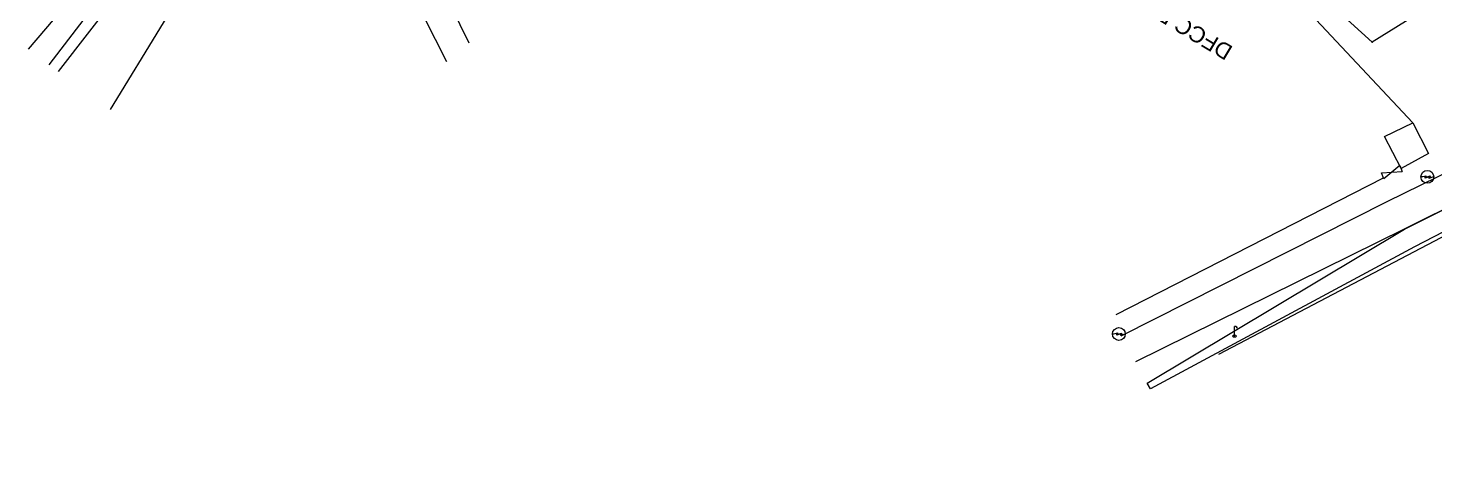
# Model space of a CAD drawing. Header units: metres. Extents: x 593168 to 611286, y 3401475 to 3412398.
# Drawn here: x 599204.5 to 599424.8, y 3408478.6 to 3408547.2 of the extents above; entities that cross this region are included whole.
import ezdxf
from ezdxf.enums import TextEntityAlignment as Align

# ---------------------------------------------------------------- set-up
doc = ezdxf.new("R2010")
doc.units = ezdxf.units.M
doc.header["$MEASUREMENT"] = 0
for name, color, linetype, lineweight in [('Cart Track', 34, 'Continuous', 0), ('Compound Wall', 251, 'Continuous', 0), ('DFCC', 6, 'Continuous', 0), ('Electric Pole', 251, 'Continuous', 0), ('Footpath', 251, 'Continuous', 0), ('Gate', 251, 'Continuous', 0), ('Lamp_Post', 251, 'Continuous', 0), ('Residential Building Semipucca', 251, 'Continuous', 0), ('Subroad Edge', 34, 'Continuous', 0), ('Village Area', 251, 'Continuous', 0), ('Water Logged Area', 5, 'Continuous', 0), ('Wing Wall', 7, 'Continuous', 0)]:
    doc.layers.add(name, color=color, linetype=linetype, lineweight=lineweight)
doc.styles.get("Standard").update_dxf_attribs({"font": 'arial.ttf'})

# ---------------------------------------------------------------- blocks, each defined once
blk = doc.blocks.new('GT')
at = {"layer": 'Gate'}
for p, q in [((-0.5, -0.5), (-0.5, 0.5)), ((-0.5, 0.5), (0.5, -0.5)), ((0.5, 0.5), (0.5, -0.5))]:
    blk.add_line(p, q, dxfattribs=at)
blk.add_lwpolyline([(0.5, 0.5), (-0.5, -0.5)], dxfattribs=at)
blk = doc.blocks.new('EP')
blk.add_hatch(color=8).paths.add_polyline_path([(-0.21, -0.05), (-0.21, 0.16), (-0.93, -0.01), (-0.31, 0.07), (-0.31, -0.19), (0.31, 0), (0.31, -0.24), (0.94, -0.01), (0.41, -0.1), (0.43, 0.15)])
at = {"color": 8}
for p, q in [((-0.93, -0.01), (-0.21, 0.16)), ((-0.31, 0.07), (-0.93, -0.01)), ((-0.31, -0.19), (-0.31, 0.07)), ((0.31, 0), (-0.31, -0.19)), ((-0.21, 0.16), (-0.21, -0.05)), ((-0.21, -0.05), (0.43, 0.15)), ((0.31, -0.24), (0.31, 0)), ((0.43, 0.15), (0.41, -0.1)), ((0.94, -0.01), (0.31, -0.24)), ((0.41, -0.1), (0.94, -0.01))]:
    blk.add_line(p, q, dxfattribs=at)
blk.add_circle((0, 0), 1, dxfattribs=at)
blk = doc.blocks.new('LP')
for points in [[(0, 0), (0, 1.5)], [(0.25, 1.35), (0.44, 1.35)]]:
    blk.add_lwpolyline(points)
for centre, radius, start, end in [((0.07, 0.99), 0.519, 57.6425, 97.3165), ((0.34, 1.33), 0.094, 11.7012, 168.0476)]:
    blk.add_arc(centre, radius, start, end)
at = {"extrusion": (0, 0, -1)}
blk.add_ellipse((0, 0.01), major_axis=(0.308, 0), ratio=0.400495, dxfattribs=at)
blk.add_ellipse((0.35, 1.36), major_axis=(0.0017, 0.0438), ratio=0.461056, start_param=1.74022, end_param=4.575836)

msp = doc.modelspace()

# ---------------------------------------------------------------- linework, layer by layer
at = {"layer": 'Cart Track'}
for points in [[(599242.0617, 3408592.8976, 260.1079), (599231.808, 3408577.0329, 260.6277), (599218.9387, 3408560.962, 262.3032), (599204.4976, 3408543.9282, 263.0013)], [(599207.7952, 3408541.5136, 263.0966), (599220.4858, 3408558.0486, 262.5602), (599234.3415, 3408574.6136, 260.6747), (599245.7224, 3408586.6574, 259.8819)]]:
    msp.add_polyline3d(points, dxfattribs=at)
at = {"layer": 'Compound Wall'}
for points in [[(599421.289, 3408532.4277, 261.9943), (599378.2519, 3408578.304, 261.2485), (599298.763, 3408625.1497, 261.0896)], [(599374.8478, 3408502.4559, 259.685), (599416.7235, 3408523.8402, 260.1779)], [(599390.9104, 3408496.2703, 259.0442), (599431.0305, 3408517.2447, 259.668)]]:
    msp.add_polyline3d(points, dxfattribs=at)
at = {"layer": 'Footpath'}
msp.add_polyline3d([(599379.7298, 3408491.7236, 258.0945), (599420.0024, 3408515.8166, 257.9755), (599449.3132, 3408530.4111, 257.9685), (599456.4339, 3408533.2893, 257.9745), (599457.1988, 3408531.2878, 258.0625), (599450.4167, 3408527.9522, 257.9655), (599421.5819, 3408513.0243, 257.9885), (599380.2541, 3408490.8484, 258.0735)], close=True, dxfattribs=at)
at = {"layer": 'Residential Building Semipucca'}
msp.add_polyline3d([(599421.289, 3408532.4277, 261.9943), (599423.7859, 3408527.6183, 260.3768), (599419.4772, 3408525.2871, 260.1399), (599416.8714, 3408530.3061, 260.1399)], close=True, dxfattribs=at)
at = {"layer": 'Subroad Edge'}
for points in [[(599377.5436, 3408799.774, 260.2642), (599367.2792, 3408786.024, 260.4298), (599347.6071, 3408760.6081, 260.8907), (599329.8092, 3408737.7247, 261.3135), (599308.5353, 3408711.4548, 261.9343), (599292.6803, 3408691.9449, 262.1223), (599285.8538, 3408680.7196, 262.2822), (599268.6782, 3408659.4638, 261.9094), (599236.9683, 3408617.3316, 260.8337), (599244.6146, 3408598.3856, 260.2588), (599263.6321, 3408565.0722, 259.3151), (599273.5045, 3408544.9613, 259.0702)], [(599226.5792, 3408604.1966, 260.6587), (599239.9578, 3408594.9648, 260.1359), (599257.4744, 3408566.7158, 259.4111), (599269.9876, 3408542.0289, 259.1069)], [(599375.6489, 3408499.1285, 258.1415), (599417.3082, 3408520.1066, 258.0625), (599446.6537, 3408534.4992, 258.1045), (599454.755, 3408538.9406, 258.0365), (599464.1846, 3408534.3462, 258.0005), (599497.1797, 3408515.385, 258.0345), (599527.7427, 3408497.768, 258.0985), (599545.2144, 3408487.5516, 258.0285), (599554.6393, 3408481.9014, 258.0145)], [(599377.9425, 3408495.095, 258.0985), (599420.0231, 3408515.8315, 257.9765), (599449.3132, 3408530.4111, 257.9685), (599454.3727, 3408533.1673, 257.9645), (599461.7642, 3408530.4966, 257.9945), (599494.4107, 3408511.8804, 258.0335), (599525.5541, 3408493.8046, 258.0285), (599543.0956, 3408484.0783, 258.0445), (599552.8278, 3408478.6307, 258.0405)]]:
    msp.add_polyline3d(points, dxfattribs=at)
at = {"layer": 'Village Area'}
msp.add_polyline3d([(599217.3757, 3408534.4984, 262.8), (599242.2654, 3408575.2442, 260.7147), (599278.8799, 3408622.8325, 261.3095)], dxfattribs=at)
at = {"layer": 'Water Logged Area'}
msp.add_polyline3d([(599292.5385, 3408625.9591, 260.4068), (599286.4986, 3408635.468, 260.0999), (599308.645, 3408663.6695, 261.8954), (599382.9246, 3408619.7282, 258.7943), (599415.8, 3408602.6764, 259.1092), (599437.4593, 3408588.8444, 260.8227), (599438.4054, 3408559.6525, 258.9892), (599414.9679, 3408545.0183, 261.0696), (599378.2519, 3408578.304, 261.2485), (599292.5385, 3408625.9591, 260.4068)], dxfattribs=at)
msp.add_point((599414.968, 3408545.018, 261.07), dxfattribs=at)
at = {"layer": 'Wing Wall'}
msp.add_polyline3d([(599209.2574, 3408540.4429, 264.328), (599219.4558, 3408553.5781, 264.2877), (599236.6302, 3408575.6051, 260.1829)], dxfattribs=at)

# ---------------------------------------------------------------- block references
at = {"layer": 'Electric Pole', "xscale": 0.9997078269552191, "yscale": 0.9997078269552191, "zscale": 0.9997078269552191}
for p in [(599423.5762, 3408523.98, 260.0359), (599375.2811, 3408499.4099, 260.6397)]:
    msp.add_blockref('EP', p, dxfattribs=at)
at = {"layer": 'Gate', "xscale": 3.108952151133483, "yscale": 0.9997078268772505, "zscale": 3.108952151133483, "rotation": 21.3120825912494}
msp.add_blockref('GT', (599418.028, 3408524.7247, 156.3202), dxfattribs=at)
at = {"layer": 'Lamp_Post', "xscale": 0.9997078269552191, "yscale": 0.9997078269552191, "zscale": 0.9997078269552191}
msp.add_blockref('LP', (599393.3996, 3408499.0635, 260.1549), dxfattribs=at)

# ---------------------------------------------------------------- texts
at = {"layer": 'DFCC', "linetype": 'Continuous', "ltscale": 5}
msp.add_text('DFCC BOUNDARY', height=2.5, rotation=149, dxfattribs=at).set_placement((599367.2036, 3408559.9295, 613.7163), align=Align.RIGHT)

doc.saveas('drawing.dxf')
